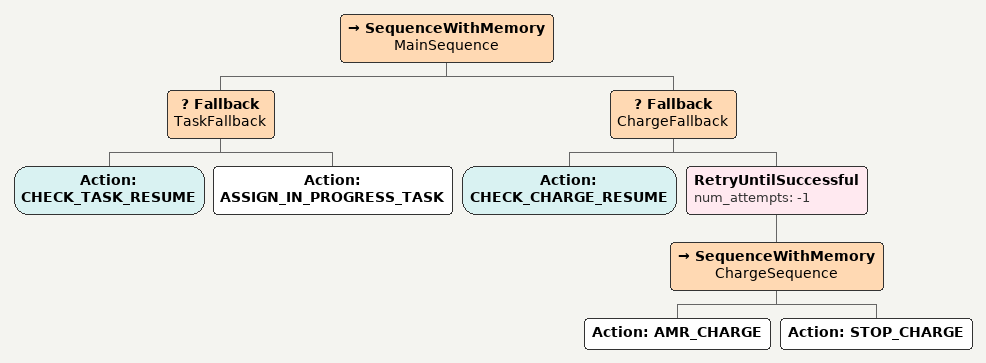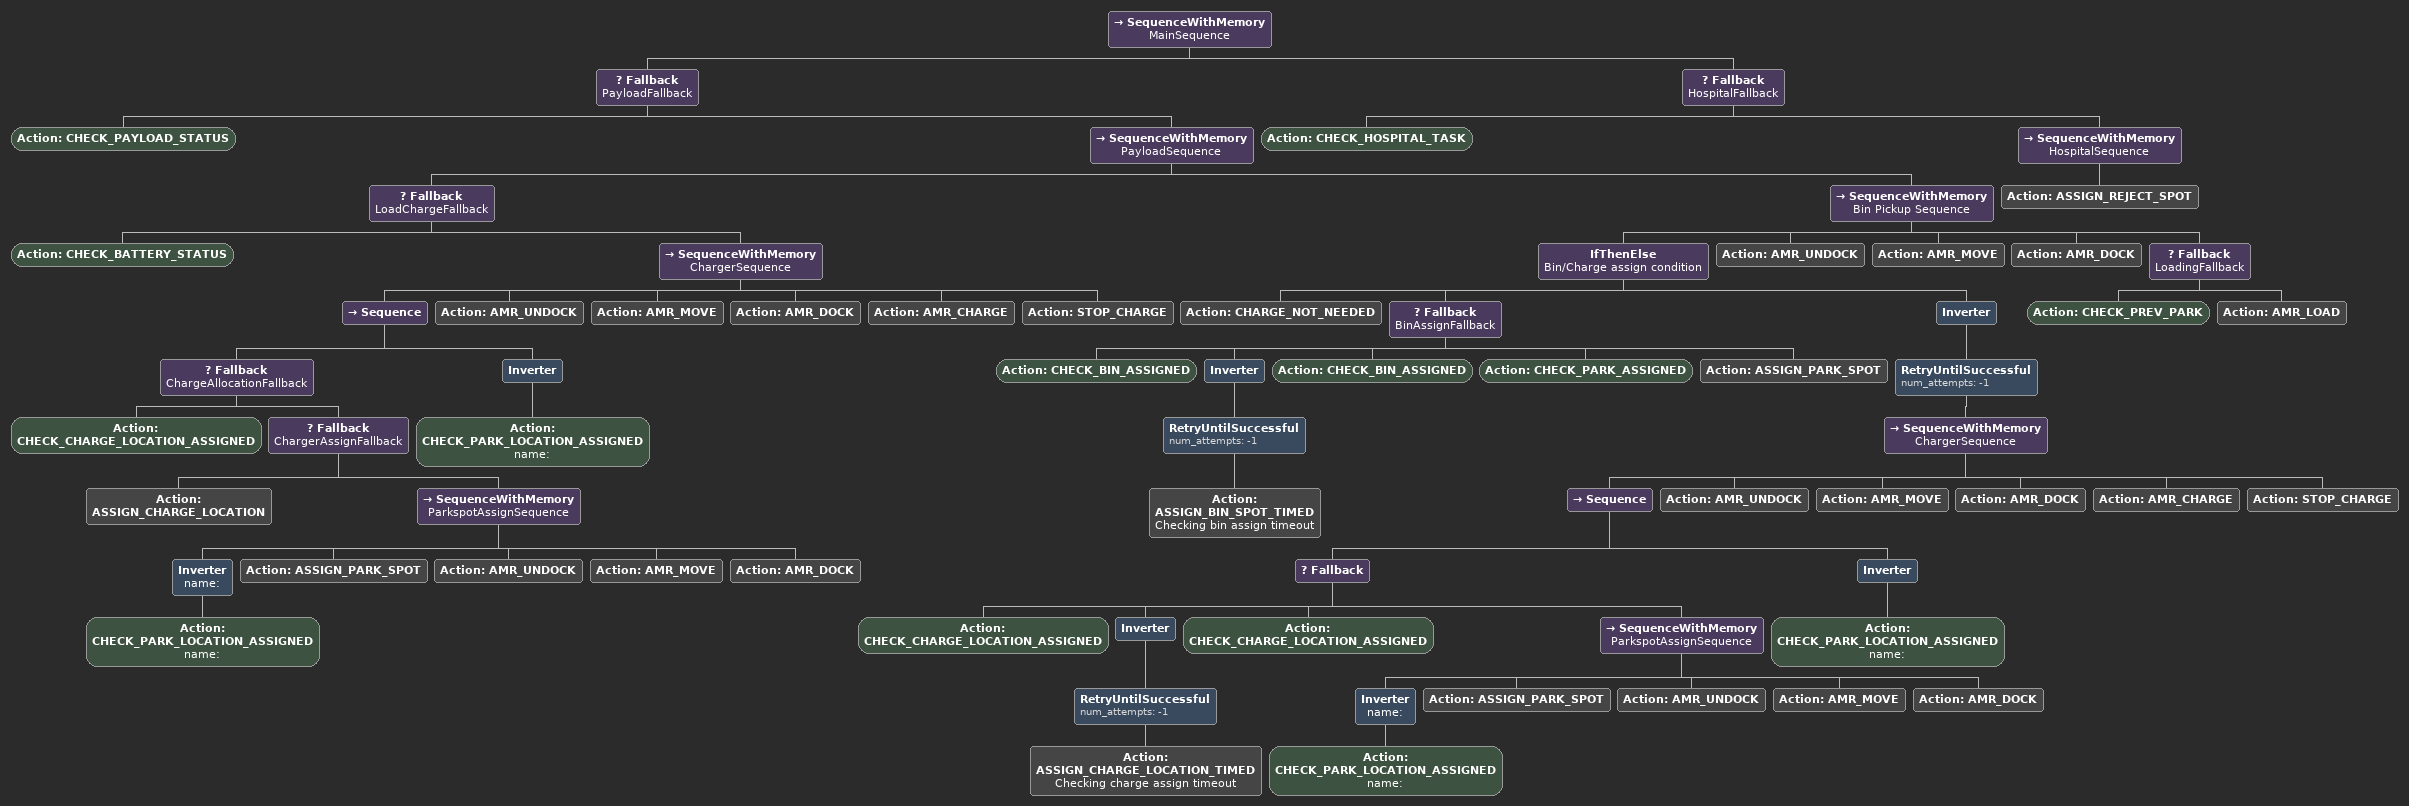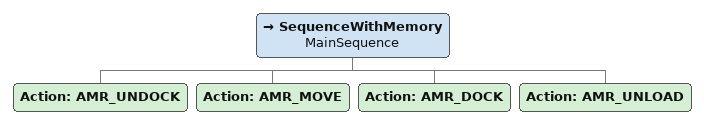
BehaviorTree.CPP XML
<SequenceWithMemory name="MainSequence">
    <Fallback name="TaskFallback">
        <Action ID="CHECK_TASK_RESUME"/>
        <Action ID="ASSIGN_IN_PROGRESS_TASK"/>
    </Fallback>
    <Fallback name="ChargeFallback">
        <Action ID="CHECK_CHARGE_RESUME"/>
        <RetryUntilSuccessful num_attempts="-1">
            <SequenceWithMemory name="ChargeSequence">
                <Action ID="AMR_CHARGE"/>
                <Action ID="STOP_CHARGE"/>
            </SequenceWithMemory>
        </RetryUntilSuccessful>
    </Fallback>
</SequenceWithMemory>

<SequenceWithMemory name="MainSequence">
    <Fallback name="PayloadFallback">
        <Action ID="CHECK_PAYLOAD_STATUS"/>
        <SequenceWithMemory name="PayloadSequence">
            <Fallback name="LoadChargeFallback">
                <Action ID="CHECK_BATTERY_STATUS"/>
                <SequenceWithMemory name="ChargerSequence">
                    <Sequence>
                        <Fallback name="ChargeAllocationFallback">
                            <Action ID="CHECK_CHARGE_LOCATION_ASSIGNED"/>
                            <Fallback name="ChargerAssignFallback">
                                <Action ID="ASSIGN_CHARGE_LOCATION"/>
                                <SequenceWithMemory name="ParkspotAssignSequence">
                                    <Inverter name="">
                                        <Action ID="CHECK_PARK_LOCATION_ASSIGNED" name=""/>
                                    </Inverter>
                                    <Action ID="ASSIGN_PARK_SPOT"/>
                                    <Action ID="AMR_UNDOCK"/>
                                    <Action ID="AMR_MOVE"/>
                                    <Action ID="AMR_DOCK"/>
                                </SequenceWithMemory>
                            </Fallback>
                        </Fallback>
                        <Inverter>
                            <Action ID="CHECK_PARK_LOCATION_ASSIGNED" name=""/>
                        </Inverter>
                    </Sequence>
                    <Action ID="AMR_UNDOCK"/>
                    <Action ID="AMR_MOVE"/>
                    <Action ID="AMR_DOCK"/>
                    <Action ID="AMR_CHARGE"/>
                    <Action ID="STOP_CHARGE"/>
                </SequenceWithMemory>
            </Fallback>
            <SequenceWithMemory name="Bin Pickup Sequence">
                <IfThenElse name="Bin/Charge assign condition">
                    <Action ID="CHARGE_NOT_NEEDED"/>
                    <Fallback name="BinAssignFallback">
                        <Action ID="CHECK_BIN_ASSIGNED"/>
                        <Inverter>
                            <RetryUntilSuccessful num_attempts="-1">
                                <Action ID="ASSIGN_BIN_SPOT_TIMED" name="Checking bin assign timeout"/>
                            </RetryUntilSuccessful>
                        </Inverter>
                        <Action ID="CHECK_BIN_ASSIGNED"/>
                        <Action ID="CHECK_PARK_ASSIGNED"/>
                        <Action ID="ASSIGN_PARK_SPOT"/>
                    </Fallback>
                    <Inverter>
                        <RetryUntilSuccessful num_attempts="-1">
                            <SequenceWithMemory name="ChargerSequence">
                                <Sequence>
                                    <Fallback>
                                        <Action ID="CHECK_CHARGE_LOCATION_ASSIGNED"/>
                                        <Inverter>
                                            <RetryUntilSuccessful num_attempts="-1">
                                                <Action ID="ASSIGN_CHARGE_LOCATION_TIMED" name="Checking charge assign timeout"/>
                                            </RetryUntilSuccessful>
                                        </Inverter>
                                        <Action ID="CHECK_CHARGE_LOCATION_ASSIGNED"/>
                                        <SequenceWithMemory name="ParkspotAssignSequence">
                                            <Inverter name="">
                                                <Action ID="CHECK_PARK_LOCATION_ASSIGNED" name=""/>
                                            </Inverter>
                                            <Action ID="ASSIGN_PARK_SPOT"/>
                                            <Action ID="AMR_UNDOCK"/>
                                            <Action ID="AMR_MOVE"/>
                                            <Action ID="AMR_DOCK"/>
                                        </SequenceWithMemory>
                                    </Fallback>
                                    <Inverter>
                                        <Action ID="CHECK_PARK_LOCATION_ASSIGNED" name=""/>
                                    </Inverter>
                                </Sequence>
                                <Action ID="AMR_UNDOCK"/>
                                <Action ID="AMR_MOVE"/>
                                <Action ID="AMR_DOCK"/>
                                <Action ID="AMR_CHARGE"/>
                                <Action ID="STOP_CHARGE"/>

                            </SequenceWithMemory>
                        </RetryUntilSuccessful>
                    </Inverter>
                </IfThenElse>
                <Action ID="AMR_UNDOCK"/>
                <Action ID="AMR_MOVE"/>
                <Action ID="AMR_DOCK"/>
                <Fallback name="LoadingFallback">
                    <Action ID="CHECK_PREV_PARK"/>
                    <Action ID="AMR_LOAD"/>
                </Fallback>
            </SequenceWithMemory>
        </SequenceWithMemory>
    </Fallback>
    <Fallback name="HospitalFallback">
        <Action ID="CHECK_HOSPITAL_TASK"/>
        <SequenceWithMemory name="HospitalSequence">
            <Action ID="ASSIGN_REJECT_SPOT"/>
        </SequenceWithMemory>
    </Fallback>
</SequenceWithMemory>

<SequenceWithMemory name="MainSequence">
    <Action ID="AMR_UNDOCK"/>
    <Action ID="AMR_MOVE"/>
    <Action ID="AMR_DOCK"/>
    <Action ID="AMR_UNLOAD"/>
</SequenceWithMemory>
